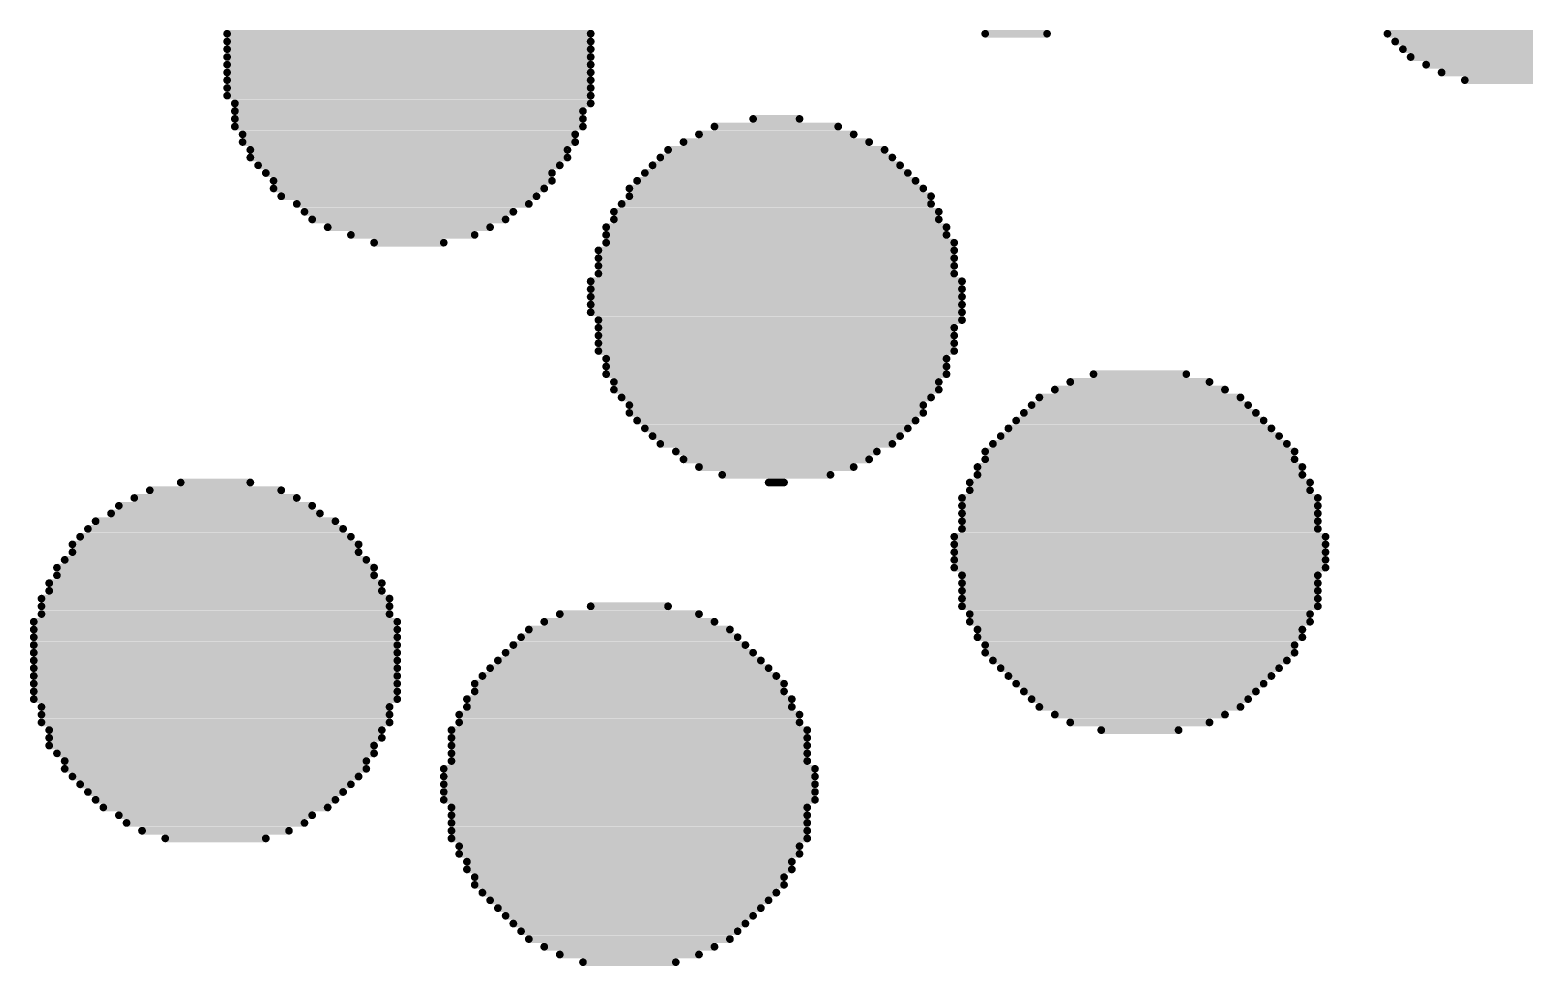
# Model space of a CAD drawing. Header units: millimetres. Extents: x 45 to 209, y 90 to 189.
# Drawn here: x 134.499 to 135.725, y 97.464 to 98.232 of the extents above; entities that cross this region are included whole.
import ezdxf

# ---------------------------------------------------------------- set-up
doc = ezdxf.new("R2010")
doc.units = ezdxf.units.MM
doc.layers.add('TopOverlay', color=2, linetype='Continuous')

# ---------------------------------------------------------------- blocks, each defined once
blk = doc.blocks.new('5394DE47_A0E8_4329_8464_7791B7C19310_63')
at = {"layer": 'TopOverlay', "const_width": 0.00635}
for points in [[(0.9413, 4.0738), (1.2398, 4.0738)], [(1.5636, 4.0738), (1.6144, 4.0738)], [(1.8938, 4.0738), (2.1034, 4.0738)], [(0.9413, 4.0674), (1.2398, 4.0674)], [(0.9413, 4.0611), (1.2398, 4.0611)], [(1.9002, 4.0674), (2.097, 4.0674)], [(1.9065, 4.0611), (2.0907, 4.0611)], [(0.9413, 4.0547), (1.2398, 4.0547)], [(0.9413, 4.0484), (1.2398, 4.0484)], [(1.9129, 4.0547), (2.078, 4.0547)], [(1.9256, 4.0484), (2.0716, 4.0484)], [(0.9413, 4.042), (1.2398, 4.042)], [(0.9413, 4.0357), (1.2398, 4.0357)], [(1.9383, 4.042), (2.0589, 4.042)], [(1.9573, 4.0357), (2.0399, 4.0357)], [(0.9413, 4.0293), (1.2398, 4.0293)], [(0.9413, 4.023), (1.2398, 4.023)], [(0.9477, 4.0166), (1.2398, 4.0166)], [(0.9477, 4.0103), (1.2334, 4.0103)], [(0.9477, 4.0039), (1.2334, 4.0039)], [(0.9477, 3.9976), (1.2334, 3.9976)], [(1.3414, 3.9976), (1.443, 3.9976)], [(1.3731, 4.0039), (1.4112, 4.0039)], [(0.954, 3.9912), (1.2271, 3.9912)], [(0.954, 3.9849), (1.2271, 3.9849)], [(1.316, 3.9849), (1.4684, 3.9849)], [(1.3287, 3.9912), (1.4557, 3.9912)], [(0.9604, 3.9785), (1.2207, 3.9785)], [(0.9604, 3.9722), (1.2207, 3.9722)], [(1.2969, 3.9722), (1.4874, 3.9722)], [(1.3033, 3.9785), (1.4811, 3.9785)], [(0.9667, 3.9658), (1.2144, 3.9658)], [(0.9731, 3.9595), (1.208, 3.9595)], [(1.2842, 3.9595), (1.5001, 3.9595)], [(1.2906, 3.9658), (1.4938, 3.9658)], [(0.9794, 3.9531), (1.208, 3.9531)], [(0.9794, 3.9468), (1.2017, 3.9468)], [(1.2715, 3.9468), (1.5128, 3.9468)], [(1.2779, 3.9531), (1.5065, 3.9531)], [(0.9858, 3.9404), (1.1953, 3.9404)], [(1.2715, 3.9404), (1.5192, 3.9404)], [(0.9985, 3.9341), (1.189, 3.9341)], [(1.0048, 3.9277), (1.1763, 3.9277)], [(1.2588, 3.9277), (1.5255, 3.9277)], [(1.2652, 3.9341), (1.5192, 3.9341)], [(1.0112, 3.9214), (1.1699, 3.9214)], [(1.0239, 3.915), (1.1572, 3.915)], [(1.2525, 3.915), (1.5319, 3.915)], [(1.2588, 3.9214), (1.5255, 3.9214)], [(1.0429, 3.9087), (1.1445, 3.9087)], [(1.062, 3.9023), (1.1191, 3.9023)], [(1.2525, 3.9087), (1.5319, 3.9087)], [(1.2525, 3.9023), (1.5382, 3.9023)], [(1.2461, 3.896), (1.5382, 3.896)], [(1.2461, 3.8896), (1.5382, 3.8896)], [(1.2461, 3.8833), (1.5382, 3.8833)], [(1.2461, 3.8769), (1.5382, 3.8769)], [(1.2398, 3.8706), (1.5446, 3.8706)], [(1.2398, 3.8642), (1.5446, 3.8642)], [(1.2398, 3.8579), (1.5446, 3.8579)], [(1.2398, 3.8515), (1.5446, 3.8515)], [(1.2398, 3.8452), (1.5446, 3.8452)], [(1.2461, 3.8388), (1.5446, 3.8388)], [(1.2461, 3.8325), (1.5382, 3.8325)], [(1.2461, 3.8261), (1.5382, 3.8261)], [(1.2461, 3.8198), (1.5382, 3.8198)], [(1.2461, 3.8134), (1.5382, 3.8134)], [(1.2525, 3.8071), (1.5319, 3.8071)], [(1.2525, 3.8007), (1.5319, 3.8007)], [(1.2525, 3.7944), (1.5319, 3.7944)], [(1.2588, 3.788), (1.5255, 3.788)], [(1.6335, 3.788), (1.7478, 3.788)], [(1.6525, 3.7944), (1.7287, 3.7944)], [(1.2588, 3.7817), (1.5255, 3.7817)], [(1.2652, 3.7753), (1.5192, 3.7753)], [(1.6081, 3.7753), (1.7732, 3.7753)], [(1.6208, 3.7817), (1.7605, 3.7817)], [(1.2715, 3.769), (1.5128, 3.769)], [(1.2715, 3.7626), (1.5128, 3.7626)], [(1.5954, 3.7626), (1.7859, 3.7626)], [(1.6017, 3.769), (1.7795, 3.769)], [(1.2779, 3.7563), (1.5065, 3.7563)], [(1.589, 3.7563), (1.7922, 3.7563)], [(1.2842, 3.7499), (1.5001, 3.7499)], [(1.2906, 3.7436), (1.4938, 3.7436)], [(1.5763, 3.7436), (1.8049, 3.7436)], [(1.5827, 3.7499), (1.7986, 3.7499)], [(1.2969, 3.7372), (1.4874, 3.7372)], [(1.3096, 3.7309), (1.4747, 3.7309)], [(1.5636, 3.7309), (1.8176, 3.7309)], [(1.57, 3.7372), (1.8113, 3.7372)], [(1.316, 3.7245), (1.4684, 3.7245)], [(1.3287, 3.7182), (1.4557, 3.7182)], [(1.5573, 3.7182), (1.824, 3.7182)], [(1.5636, 3.7245), (1.8176, 3.7245)], [(0.9032, 3.7055), (0.9604, 3.7055)], [(1.3477, 3.7118), (1.4366, 3.7118)], [(1.3858, 3.7055), (1.3985, 3.7055)], [(1.5509, 3.7055), (1.8303, 3.7055)], [(1.5573, 3.7118), (1.824, 3.7118)], [(0.8651, 3.6928), (0.9985, 3.6928)], [(0.8778, 3.6991), (0.9858, 3.6991)], [(1.5446, 3.6928), (1.8367, 3.6928)], [(1.5509, 3.6991), (1.8303, 3.6991)], [(0.8461, 3.6801), (1.0175, 3.6801)], [(0.8524, 3.6864), (1.0112, 3.6864)], [(1.5446, 3.6864), (1.8367, 3.6864)], [(1.5446, 3.6801), (1.8367, 3.6801)], [(0.827, 3.6674), (1.0366, 3.6674)], [(0.8334, 3.6737), (1.0302, 3.6737)], [(1.5446, 3.6737), (1.8367, 3.6737)], [(1.5446, 3.6674), (1.8367, 3.6674)], [(0.8143, 3.6547), (1.0493, 3.6547)], [(0.8207, 3.661), (1.0429, 3.661)], [(1.5382, 3.661), (1.843, 3.661)], [(1.5382, 3.6547), (1.843, 3.6547)], [(0.808, 3.642), (1.0556, 3.642)], [(0.8143, 3.6483), (1.0493, 3.6483)], [(1.5382, 3.6483), (1.843, 3.6483)], [(1.5382, 3.642), (1.843, 3.642)], [(0.8016, 3.6356), (1.062, 3.6356)], [(0.8016, 3.6293), (1.062, 3.6293)], [(1.5382, 3.6356), (1.843, 3.6356)], [(1.5446, 3.6293), (1.8367, 3.6293)], [(0.7953, 3.6229), (1.0683, 3.6229)], [(0.7953, 3.6166), (1.0683, 3.6166)], [(1.5446, 3.6229), (1.8367, 3.6229)], [(1.5446, 3.6166), (1.8367, 3.6166)], [(0.7889, 3.6102), (1.0747, 3.6102)], [(0.7889, 3.6039), (1.0747, 3.6039)], [(1.2398, 3.6039), (1.3033, 3.6039)], [(1.5446, 3.6102), (1.8367, 3.6102)], [(1.5446, 3.6039), (1.8367, 3.6039)], [(0.7826, 3.5912), (1.081, 3.5912)], [(0.7889, 3.5975), (1.0747, 3.5975)], [(1.2017, 3.5912), (1.3414, 3.5912)], [(1.2144, 3.5975), (1.3287, 3.5975)], [(1.5509, 3.5975), (1.8303, 3.5975)], [(1.5509, 3.5912), (1.8303, 3.5912)], [(0.7826, 3.5848), (1.081, 3.5848)], [(1.189, 3.5848), (1.3541, 3.5848)], [(1.5573, 3.5848), (1.824, 3.5848)], [(0.7826, 3.5785), (1.081, 3.5785)], [(0.7826, 3.5721), (1.081, 3.5721)], [(1.1763, 3.5721), (1.3668, 3.5721)], [(1.1826, 3.5785), (1.3604, 3.5785)], [(1.5573, 3.5785), (1.824, 3.5785)], [(1.5636, 3.5721), (1.8176, 3.5721)], [(0.7826, 3.5658), (1.081, 3.5658)], [(0.7826, 3.5594), (1.081, 3.5594)], [(1.1636, 3.5594), (1.3795, 3.5594)], [(1.1699, 3.5658), (1.3731, 3.5658)], [(1.5636, 3.5658), (1.8176, 3.5658)], [(1.57, 3.5594), (1.8113, 3.5594)], [(0.7826, 3.5531), (1.081, 3.5531)], [(0.7826, 3.5467), (1.081, 3.5467)], [(1.1509, 3.5467), (1.3922, 3.5467)], [(1.1572, 3.5531), (1.3858, 3.5531)], [(1.5763, 3.5531), (1.8049, 3.5531)], [(1.5827, 3.5467), (1.7986, 3.5467)], [(0.7826, 3.5404), (1.081, 3.5404)], [(0.7826, 3.534), (1.081, 3.534)], [(1.1445, 3.5404), (1.3985, 3.5404)], [(1.1445, 3.534), (1.3985, 3.534)], [(1.589, 3.5404), (1.7922, 3.5404)], [(1.5954, 3.534), (1.7859, 3.534)], [(0.7826, 3.5277), (1.081, 3.5277)], [(0.7889, 3.5213), (1.0747, 3.5213)], [(1.1382, 3.5277), (1.4049, 3.5277)], [(1.1382, 3.5213), (1.4049, 3.5213)], [(1.6017, 3.5277), (1.7795, 3.5277)], [(1.6081, 3.5213), (1.7732, 3.5213)], [(0.7889, 3.515), (1.0747, 3.515)], [(0.7889, 3.5086), (1.0747, 3.5086)], [(1.1318, 3.515), (1.4112, 3.515)], [(1.1318, 3.5086), (1.4112, 3.5086)], [(1.6208, 3.515), (1.7605, 3.515)], [(1.6335, 3.5086), (1.7478, 3.5086)], [(0.7953, 3.5023), (1.0683, 3.5023)], [(0.7953, 3.4959), (1.0683, 3.4959)], [(1.1255, 3.5023), (1.4176, 3.5023)], [(1.1255, 3.4959), (1.4176, 3.4959)], [(1.6589, 3.5023), (1.7224, 3.5023)], [(0.7953, 3.4896), (1.062, 3.4896)], [(0.8016, 3.4832), (1.062, 3.4832)], [(1.1255, 3.4896), (1.4176, 3.4896)], [(1.1255, 3.4832), (1.4176, 3.4832)], [(0.808, 3.4769), (1.0556, 3.4769)], [(0.808, 3.4705), (1.0556, 3.4705)], [(1.1191, 3.4705), (1.4239, 3.4705)], [(1.1255, 3.4769), (1.4176, 3.4769)], [(0.8143, 3.4642), (1.0493, 3.4642)], [(0.8207, 3.4578), (1.0429, 3.4578)], [(1.1191, 3.4642), (1.4239, 3.4642)], [(1.1191, 3.4578), (1.4239, 3.4578)], [(0.827, 3.4515), (1.0366, 3.4515)], [(0.8334, 3.4451), (1.0302, 3.4451)], [(1.1191, 3.4515), (1.4239, 3.4515)], [(1.1191, 3.4451), (1.4239, 3.4451)], [(0.8397, 3.4388), (1.0239, 3.4388)], [(0.8524, 3.4324), (1.0112, 3.4324)], [(1.1255, 3.4388), (1.4176, 3.4388)], [(1.1255, 3.4324), (1.4176, 3.4324)], [(0.8588, 3.4261), (1.0048, 3.4261)], [(0.8715, 3.4197), (0.9921, 3.4197)], [(1.1255, 3.4261), (1.4176, 3.4261)], [(1.1255, 3.4197), (1.4176, 3.4197)], [(0.8905, 3.4134), (0.9731, 3.4134)], [(1.1255, 3.4134), (1.4176, 3.4134)], [(1.1318, 3.407), (1.4112, 3.407)], [(1.1318, 3.4007), (1.4112, 3.4007)], [(1.1382, 3.3943), (1.4049, 3.3943)], [(1.1382, 3.388), (1.4049, 3.388)], [(1.1445, 3.3816), (1.3985, 3.3816)], [(1.1445, 3.3753), (1.3985, 3.3753)], [(1.1509, 3.3689), (1.3922, 3.3689)], [(1.1572, 3.3626), (1.3858, 3.3626)], [(1.1636, 3.3562), (1.3795, 3.3562)], [(1.1699, 3.3499), (1.3731, 3.3499)], [(1.1763, 3.3435), (1.3668, 3.3435)], [(1.1826, 3.3372), (1.3604, 3.3372)], [(1.189, 3.3308), (1.3541, 3.3308)], [(1.2017, 3.3245), (1.3414, 3.3245)], [(1.2144, 3.3181), (1.3287, 3.3181)], [(1.2334, 3.3118), (1.3096, 3.3118)]]:
    blk.add_lwpolyline(points, dxfattribs=at)
at = {"layer": 'TopOverlay', "const_width": 0.00317}
for points in [[(0.9398, 4.0738, 1), (0.9429, 4.0738, 1)], [(1.2382, 4.0738, 1), (1.2414, 4.0738, 1)], [(1.5621, 4.0738, 1), (1.5652, 4.0738, 1)], [(1.6129, 4.0738, 1), (1.616, 4.0738, 1)], [(1.8923, 4.0738, 1), (1.8954, 4.0738, 1)], [(0.9398, 4.0674, 1), (0.9429, 4.0674, 1)], [(0.9398, 4.0611, 1), (0.9429, 4.0611, 1)], [(1.2382, 4.0674, 1), (1.2414, 4.0674, 1)], [(1.2382, 4.0611, 1), (1.2414, 4.0611, 1)], [(1.8986, 4.0674, 1), (1.9018, 4.0674, 1)], [(1.905, 4.0611, 1), (1.9081, 4.0611, 1)], [(0.9398, 4.0547, 1), (0.9429, 4.0547, 1)], [(0.9398, 4.0484, 1), (0.9429, 4.0484, 1)], [(1.2382, 4.0547, 1), (1.2414, 4.0547, 1)], [(1.2382, 4.0484, 1), (1.2414, 4.0484, 1)], [(1.9113, 4.0547, 1), (1.9145, 4.0547, 1)], [(1.924, 4.0484, 1), (1.9272, 4.0484, 1)], [(0.9398, 4.042, 1), (0.9429, 4.042, 1)], [(0.9398, 4.0357, 1), (0.9429, 4.0357, 1)], [(1.2382, 4.042, 1), (1.2414, 4.042, 1)], [(1.2382, 4.0357, 1), (1.2414, 4.0357, 1)], [(1.9367, 4.042, 1), (1.9399, 4.042, 1)], [(1.9558, 4.0357, 1), (1.9589, 4.0357, 1)], [(0.9398, 4.0293, 1), (0.9429, 4.0293, 1)], [(0.9398, 4.023, 1), (0.9429, 4.023, 1)], [(1.2382, 4.0293, 1), (1.2414, 4.0293, 1)], [(1.2382, 4.023, 1), (1.2414, 4.023, 1)], [(0.9461, 4.0166, 1), (0.9493, 4.0166, 1)], [(0.9461, 4.0103, 1), (0.9493, 4.0103, 1)], [(1.2319, 4.0103, 1), (1.235, 4.0103, 1)], [(1.2382, 4.0166, 1), (1.2414, 4.0166, 1)], [(0.9461, 4.0039, 1), (0.9493, 4.0039, 1)], [(0.9461, 3.9976, 1), (0.9493, 3.9976, 1)], [(1.2319, 4.0039, 1), (1.235, 4.0039, 1)], [(1.2319, 3.9976, 1), (1.235, 3.9976, 1)], [(1.3398, 3.9976, 1), (1.343, 3.9976, 1)], [(1.3716, 4.0039, 1), (1.3747, 4.0039, 1)], [(1.4097, 4.0039, 1), (1.4128, 4.0039, 1)], [(1.4414, 3.9976, 1), (1.4446, 3.9976, 1)], [(0.9525, 3.9912, 1), (0.9556, 3.9912, 1)], [(0.9525, 3.9849, 1), (0.9556, 3.9849, 1)], [(1.2255, 3.9912, 1), (1.2287, 3.9912, 1)], [(1.2255, 3.9849, 1), (1.2287, 3.9849, 1)], [(1.3144, 3.9849, 1), (1.3176, 3.9849, 1)], [(1.3271, 3.9912, 1), (1.3303, 3.9912, 1)], [(1.4541, 3.9912, 1), (1.4573, 3.9912, 1)], [(1.4668, 3.9849, 1), (1.47, 3.9849, 1)], [(0.9588, 3.9785, 1), (0.962, 3.9785, 1)], [(0.9588, 3.9722, 1), (0.962, 3.9722, 1)], [(1.2192, 3.9785, 1), (1.2223, 3.9785, 1)], [(1.2192, 3.9722, 1), (1.2223, 3.9722, 1)], [(1.2954, 3.9722, 1), (1.2985, 3.9722, 1)], [(1.3017, 3.9785, 1), (1.3049, 3.9785, 1)], [(1.4795, 3.9785, 1), (1.4827, 3.9785, 1)], [(1.4859, 3.9722, 1), (1.489, 3.9722, 1)], [(0.9652, 3.9658, 1), (0.9683, 3.9658, 1)], [(0.9715, 3.9595, 1), (0.9747, 3.9595, 1)], [(1.2065, 3.9595, 1), (1.2096, 3.9595, 1)], [(1.2128, 3.9658, 1), (1.216, 3.9658, 1)], [(1.2827, 3.9595, 1), (1.2858, 3.9595, 1)], [(1.289, 3.9658, 1), (1.2922, 3.9658, 1)], [(1.4922, 3.9658, 1), (1.4954, 3.9658, 1)], [(1.4986, 3.9595, 1), (1.5017, 3.9595, 1)], [(0.9779, 3.9531, 1), (0.981, 3.9531, 1)], [(0.9779, 3.9468, 1), (0.981, 3.9468, 1)], [(1.2001, 3.9468, 1), (1.2033, 3.9468, 1)], [(1.2065, 3.9531, 1), (1.2096, 3.9531, 1)], [(1.27, 3.9468, 1), (1.2731, 3.9468, 1)], [(1.2763, 3.9531, 1), (1.2795, 3.9531, 1)], [(1.5049, 3.9531, 1), (1.5081, 3.9531, 1)], [(1.5113, 3.9468, 1), (1.5144, 3.9468, 1)], [(0.9842, 3.9404, 1), (0.9874, 3.9404, 1)], [(1.1938, 3.9404, 1), (1.1969, 3.9404, 1)], [(1.27, 3.9404, 1), (1.2731, 3.9404, 1)], [(1.5176, 3.9404, 1), (1.5208, 3.9404, 1)], [(0.9969, 3.9341, 1), (1.0001, 3.9341, 1)], [(1.0033, 3.9277, 1), (1.0064, 3.9277, 1)], [(1.1747, 3.9277, 1), (1.1779, 3.9277, 1)], [(1.1874, 3.9341, 1), (1.1906, 3.9341, 1)], [(1.2573, 3.9277, 1), (1.2604, 3.9277, 1)], [(1.2636, 3.9341, 1), (1.2668, 3.9341, 1)], [(1.5176, 3.9341, 1), (1.5208, 3.9341, 1)], [(1.524, 3.9277, 1), (1.5271, 3.9277, 1)], [(1.0096, 3.9214, 1), (1.0128, 3.9214, 1)], [(1.0223, 3.915, 1), (1.0255, 3.915, 1)], [(1.1557, 3.915, 1), (1.1588, 3.915, 1)], [(1.1684, 3.9214, 1), (1.1715, 3.9214, 1)], [(1.2509, 3.915, 1), (1.2541, 3.915, 1)], [(1.2573, 3.9214, 1), (1.2604, 3.9214, 1)], [(1.524, 3.9214, 1), (1.5271, 3.9214, 1)], [(1.5303, 3.915, 1), (1.5335, 3.915, 1)], [(1.0414, 3.9087, 1), (1.0445, 3.9087, 1)], [(1.0604, 3.9023, 1), (1.0636, 3.9023, 1)], [(1.1176, 3.9023, 1), (1.1207, 3.9023, 1)], [(1.143, 3.9087, 1), (1.1461, 3.9087, 1)], [(1.2509, 3.9087, 1), (1.2541, 3.9087, 1)], [(1.2509, 3.9023, 1), (1.2541, 3.9023, 1)], [(1.5303, 3.9087, 1), (1.5335, 3.9087, 1)], [(1.5367, 3.9023, 1), (1.5398, 3.9023, 1)], [(1.2446, 3.896, 1), (1.2477, 3.896, 1)], [(1.2446, 3.8896, 1), (1.2477, 3.8896, 1)], [(1.5367, 3.896, 1), (1.5398, 3.896, 1)], [(1.5367, 3.8896, 1), (1.5398, 3.8896, 1)], [(1.2446, 3.8833, 1), (1.2477, 3.8833, 1)], [(1.2446, 3.8769, 1), (1.2477, 3.8769, 1)], [(1.5367, 3.8833, 1), (1.5398, 3.8833, 1)], [(1.5367, 3.8769, 1), (1.5398, 3.8769, 1)], [(1.2382, 3.8706, 1), (1.2414, 3.8706, 1)], [(1.2382, 3.8642, 1), (1.2414, 3.8642, 1)], [(1.543, 3.8706, 1), (1.5462, 3.8706, 1)], [(1.543, 3.8642, 1), (1.5462, 3.8642, 1)], [(1.2382, 3.8579, 1), (1.2414, 3.8579, 1)], [(1.2382, 3.8515, 1), (1.2414, 3.8515, 1)], [(1.543, 3.8579, 1), (1.5462, 3.8579, 1)], [(1.543, 3.8515, 1), (1.5462, 3.8515, 1)], [(1.2382, 3.8452, 1), (1.2414, 3.8452, 1)], [(1.2446, 3.8388, 1), (1.2477, 3.8388, 1)], [(1.543, 3.8452, 1), (1.5462, 3.8452, 1)], [(1.543, 3.8388, 1), (1.5462, 3.8388, 1)], [(1.2446, 3.8325, 1), (1.2477, 3.8325, 1)], [(1.2446, 3.8261, 1), (1.2477, 3.8261, 1)], [(1.5367, 3.8325, 1), (1.5398, 3.8325, 1)], [(1.5367, 3.8261, 1), (1.5398, 3.8261, 1)], [(1.2446, 3.8198, 1), (1.2477, 3.8198, 1)], [(1.2446, 3.8134, 1), (1.2477, 3.8134, 1)], [(1.5367, 3.8198, 1), (1.5398, 3.8198, 1)], [(1.5367, 3.8134, 1), (1.5398, 3.8134, 1)], [(1.2509, 3.8071, 1), (1.2541, 3.8071, 1)], [(1.2509, 3.8007, 1), (1.2541, 3.8007, 1)], [(1.5303, 3.8071, 1), (1.5335, 3.8071, 1)], [(1.5303, 3.8007, 1), (1.5335, 3.8007, 1)], [(1.2509, 3.7944, 1), (1.2541, 3.7944, 1)], [(1.2573, 3.788, 1), (1.2604, 3.788, 1)], [(1.524, 3.788, 1), (1.5271, 3.788, 1)], [(1.5303, 3.7944, 1), (1.5335, 3.7944, 1)], [(1.6319, 3.788, 1), (1.6351, 3.788, 1)], [(1.651, 3.7944, 1), (1.6541, 3.7944, 1)], [(1.7272, 3.7944, 1), (1.7303, 3.7944, 1)], [(1.7462, 3.788, 1), (1.7494, 3.788, 1)], [(1.2573, 3.7817, 1), (1.2604, 3.7817, 1)], [(1.2636, 3.7753, 1), (1.2668, 3.7753, 1)], [(1.5176, 3.7753, 1), (1.5208, 3.7753, 1)], [(1.524, 3.7817, 1), (1.5271, 3.7817, 1)], [(1.6065, 3.7753, 1), (1.6097, 3.7753, 1)], [(1.6192, 3.7817, 1), (1.6224, 3.7817, 1)], [(1.7589, 3.7817, 1), (1.7621, 3.7817, 1)], [(1.7716, 3.7753, 1), (1.7748, 3.7753, 1)], [(1.27, 3.769, 1), (1.2731, 3.769, 1)], [(1.27, 3.7626, 1), (1.2731, 3.7626, 1)], [(1.5113, 3.769, 1), (1.5144, 3.769, 1)], [(1.5113, 3.7626, 1), (1.5144, 3.7626, 1)], [(1.5938, 3.7626, 1), (1.597, 3.7626, 1)], [(1.6002, 3.769, 1), (1.6033, 3.769, 1)], [(1.778, 3.769, 1), (1.7811, 3.769, 1)], [(1.7843, 3.7626, 1), (1.7875, 3.7626, 1)], [(1.2763, 3.7563, 1), (1.2795, 3.7563, 1)], [(1.5049, 3.7563, 1), (1.5081, 3.7563, 1)], [(1.5875, 3.7563, 1), (1.5906, 3.7563, 1)], [(1.7907, 3.7563, 1), (1.7938, 3.7563, 1)], [(1.2827, 3.7499, 1), (1.2858, 3.7499, 1)], [(1.289, 3.7436, 1), (1.2922, 3.7436, 1)], [(1.4922, 3.7436, 1), (1.4954, 3.7436, 1)], [(1.4986, 3.7499, 1), (1.5017, 3.7499, 1)], [(1.5748, 3.7436, 1), (1.5779, 3.7436, 1)], [(1.5811, 3.7499, 1), (1.5843, 3.7499, 1)], [(1.797, 3.7499, 1), (1.8002, 3.7499, 1)], [(1.8034, 3.7436, 1), (1.8065, 3.7436, 1)], [(1.2954, 3.7372, 1), (1.2985, 3.7372, 1)], [(1.3081, 3.7309, 1), (1.3112, 3.7309, 1)], [(1.4732, 3.7309, 1), (1.4763, 3.7309, 1)], [(1.4859, 3.7372, 1), (1.489, 3.7372, 1)], [(1.5621, 3.7309, 1), (1.5652, 3.7309, 1)], [(1.5684, 3.7372, 1), (1.5716, 3.7372, 1)], [(1.8097, 3.7372, 1), (1.8129, 3.7372, 1)], [(1.8161, 3.7309, 1), (1.8192, 3.7309, 1)], [(1.3144, 3.7245, 1), (1.3176, 3.7245, 1)], [(1.3271, 3.7182, 1), (1.3303, 3.7182, 1)], [(1.4541, 3.7182, 1), (1.4573, 3.7182, 1)], [(1.4668, 3.7245, 1), (1.47, 3.7245, 1)], [(1.5557, 3.7182, 1), (1.5589, 3.7182, 1)], [(1.5621, 3.7245, 1), (1.5652, 3.7245, 1)], [(1.8161, 3.7245, 1), (1.8192, 3.7245, 1)], [(1.8224, 3.7182, 1), (1.8256, 3.7182, 1)], [(0.9017, 3.7055, 1), (0.9048, 3.7055, 1)], [(0.9588, 3.7055, 1), (0.962, 3.7055, 1)], [(1.3462, 3.7118, 1), (1.3493, 3.7118, 1)], [(1.3843, 3.7055, 1), (1.3874, 3.7055, 1)], [(1.397, 3.7055, 1), (1.4001, 3.7055, 1)], [(1.4351, 3.7118, 1), (1.4382, 3.7118, 1)], [(1.5494, 3.7055, 1), (1.5525, 3.7055, 1)], [(1.5557, 3.7118, 1), (1.5589, 3.7118, 1)], [(1.8224, 3.7118, 1), (1.8256, 3.7118, 1)], [(1.8288, 3.7055, 1), (1.8319, 3.7055, 1)], [(0.8636, 3.6928, 1), (0.8667, 3.6928, 1)], [(0.8763, 3.6991, 1), (0.8794, 3.6991, 1)], [(0.9842, 3.6991, 1), (0.9874, 3.6991, 1)], [(0.9969, 3.6928, 1), (1.0001, 3.6928, 1)], [(1.543, 3.6928, 1), (1.5462, 3.6928, 1)], [(1.5494, 3.6991, 1), (1.5525, 3.6991, 1)], [(1.8288, 3.6991, 1), (1.8319, 3.6991, 1)], [(1.8351, 3.6928, 1), (1.8383, 3.6928, 1)], [(0.8445, 3.6801, 1), (0.8477, 3.6801, 1)], [(0.8509, 3.6864, 1), (0.854, 3.6864, 1)], [(1.0096, 3.6864, 1), (1.0128, 3.6864, 1)], [(1.016, 3.6801, 1), (1.0191, 3.6801, 1)], [(1.543, 3.6864, 1), (1.5462, 3.6864, 1)], [(1.543, 3.6801, 1), (1.5462, 3.6801, 1)], [(1.8351, 3.6864, 1), (1.8383, 3.6864, 1)], [(1.8351, 3.6801, 1), (1.8383, 3.6801, 1)], [(0.8255, 3.6674, 1), (0.8286, 3.6674, 1)], [(0.8318, 3.6737, 1), (0.835, 3.6737, 1)], [(1.0287, 3.6737, 1), (1.0318, 3.6737, 1)], [(1.035, 3.6674, 1), (1.0382, 3.6674, 1)], [(1.543, 3.6737, 1), (1.5462, 3.6737, 1)], [(1.543, 3.6674, 1), (1.5462, 3.6674, 1)], [(1.8351, 3.6737, 1), (1.8383, 3.6737, 1)], [(1.8351, 3.6674, 1), (1.8383, 3.6674, 1)], [(0.8128, 3.6547, 1), (0.8159, 3.6547, 1)], [(0.8191, 3.661, 1), (0.8223, 3.661, 1)], [(1.0414, 3.661, 1), (1.0445, 3.661, 1)], [(1.0477, 3.6547, 1), (1.0509, 3.6547, 1)], [(1.5367, 3.661, 1), (1.5398, 3.661, 1)], [(1.5367, 3.6547, 1), (1.5398, 3.6547, 1)], [(1.8415, 3.661, 1), (1.8446, 3.661, 1)], [(1.8415, 3.6547, 1), (1.8446, 3.6547, 1)], [(0.8064, 3.642, 1), (0.8096, 3.642, 1)], [(0.8128, 3.6483, 1), (0.8159, 3.6483, 1)], [(1.0477, 3.6483, 1), (1.0509, 3.6483, 1)], [(1.0541, 3.642, 1), (1.0572, 3.642, 1)], [(1.5367, 3.6483, 1), (1.5398, 3.6483, 1)], [(1.5367, 3.642, 1), (1.5398, 3.642, 1)], [(1.8415, 3.6483, 1), (1.8446, 3.6483, 1)], [(1.8415, 3.642, 1), (1.8446, 3.642, 1)], [(0.8001, 3.6356, 1), (0.8032, 3.6356, 1)], [(0.8001, 3.6293, 1), (0.8032, 3.6293, 1)], [(1.0604, 3.6356, 1), (1.0636, 3.6356, 1)], [(1.0604, 3.6293, 1), (1.0636, 3.6293, 1)], [(1.5367, 3.6356, 1), (1.5398, 3.6356, 1)], [(1.543, 3.6293, 1), (1.5462, 3.6293, 1)], [(1.8351, 3.6293, 1), (1.8383, 3.6293, 1)], [(1.8415, 3.6356, 1), (1.8446, 3.6356, 1)], [(0.7937, 3.6229, 1), (0.7969, 3.6229, 1)], [(0.7937, 3.6166, 1), (0.7969, 3.6166, 1)], [(1.0668, 3.6229, 1), (1.0699, 3.6229, 1)], [(1.0668, 3.6166, 1), (1.0699, 3.6166, 1)], [(1.543, 3.6229, 1), (1.5462, 3.6229, 1)], [(1.543, 3.6166, 1), (1.5462, 3.6166, 1)], [(1.8351, 3.6229, 1), (1.8383, 3.6229, 1)], [(1.8351, 3.6166, 1), (1.8383, 3.6166, 1)], [(0.7874, 3.6102, 1), (0.7905, 3.6102, 1)], [(0.7874, 3.6039, 1), (0.7905, 3.6039, 1)], [(1.0731, 3.6102, 1), (1.0763, 3.6102, 1)], [(1.0731, 3.6039, 1), (1.0763, 3.6039, 1)], [(1.2382, 3.6039, 1), (1.2414, 3.6039, 1)], [(1.3017, 3.6039, 1), (1.3049, 3.6039, 1)], [(1.543, 3.6102, 1), (1.5462, 3.6102, 1)], [(1.543, 3.6039, 1), (1.5462, 3.6039, 1)], [(1.8351, 3.6102, 1), (1.8383, 3.6102, 1)], [(1.8351, 3.6039, 1), (1.8383, 3.6039, 1)], [(0.781, 3.5912, 1), (0.7842, 3.5912, 1)], [(0.7874, 3.5975, 1), (0.7905, 3.5975, 1)], [(1.0731, 3.5975, 1), (1.0763, 3.5975, 1)], [(1.0795, 3.5912, 1), (1.0826, 3.5912, 1)], [(1.2001, 3.5912, 1), (1.2033, 3.5912, 1)], [(1.2128, 3.5975, 1), (1.216, 3.5975, 1)], [(1.3271, 3.5975, 1), (1.3303, 3.5975, 1)], [(1.3398, 3.5912, 1), (1.343, 3.5912, 1)], [(1.5494, 3.5975, 1), (1.5525, 3.5975, 1)], [(1.5494, 3.5912, 1), (1.5525, 3.5912, 1)], [(1.8288, 3.5975, 1), (1.8319, 3.5975, 1)], [(1.8288, 3.5912, 1), (1.8319, 3.5912, 1)], [(0.781, 3.5848, 1), (0.7842, 3.5848, 1)], [(1.0795, 3.5848, 1), (1.0826, 3.5848, 1)], [(1.1874, 3.5848, 1), (1.1906, 3.5848, 1)], [(1.3525, 3.5848, 1), (1.3557, 3.5848, 1)], [(1.5557, 3.5848, 1), (1.5589, 3.5848, 1)], [(1.8224, 3.5848, 1), (1.8256, 3.5848, 1)], [(0.781, 3.5785, 1), (0.7842, 3.5785, 1)], [(0.781, 3.5721, 1), (0.7842, 3.5721, 1)], [(1.0795, 3.5785, 1), (1.0826, 3.5785, 1)], [(1.0795, 3.5721, 1), (1.0826, 3.5721, 1)], [(1.1747, 3.5721, 1), (1.1779, 3.5721, 1)], [(1.1811, 3.5785, 1), (1.1842, 3.5785, 1)], [(1.3589, 3.5785, 1), (1.362, 3.5785, 1)], [(1.3652, 3.5721, 1), (1.3684, 3.5721, 1)], [(1.5557, 3.5785, 1), (1.5589, 3.5785, 1)], [(1.5621, 3.5721, 1), (1.5652, 3.5721, 1)], [(1.8161, 3.5721, 1), (1.8192, 3.5721, 1)], [(1.8224, 3.5785, 1), (1.8256, 3.5785, 1)], [(0.781, 3.5658, 1), (0.7842, 3.5658, 1)], [(0.781, 3.5594, 1), (0.7842, 3.5594, 1)], [(1.0795, 3.5658, 1), (1.0826, 3.5658, 1)], [(1.0795, 3.5594, 1), (1.0826, 3.5594, 1)], [(1.162, 3.5594, 1), (1.1652, 3.5594, 1)], [(1.1684, 3.5658, 1), (1.1715, 3.5658, 1)], [(1.3716, 3.5658, 1), (1.3747, 3.5658, 1)], [(1.3779, 3.5594, 1), (1.3811, 3.5594, 1)], [(1.5621, 3.5658, 1), (1.5652, 3.5658, 1)], [(1.5684, 3.5594, 1), (1.5716, 3.5594, 1)], [(1.8097, 3.5594, 1), (1.8129, 3.5594, 1)], [(1.8161, 3.5658, 1), (1.8192, 3.5658, 1)], [(0.781, 3.5531, 1), (0.7842, 3.5531, 1)], [(0.781, 3.5467, 1), (0.7842, 3.5467, 1)], [(1.0795, 3.5531, 1), (1.0826, 3.5531, 1)], [(1.0795, 3.5467, 1), (1.0826, 3.5467, 1)], [(1.1493, 3.5467, 1), (1.1525, 3.5467, 1)], [(1.1557, 3.5531, 1), (1.1588, 3.5531, 1)], [(1.3843, 3.5531, 1), (1.3874, 3.5531, 1)], [(1.3906, 3.5467, 1), (1.3938, 3.5467, 1)], [(1.5748, 3.5531, 1), (1.5779, 3.5531, 1)], [(1.5811, 3.5467, 1), (1.5843, 3.5467, 1)], [(1.797, 3.5467, 1), (1.8002, 3.5467, 1)], [(1.8034, 3.5531, 1), (1.8065, 3.5531, 1)], [(0.781, 3.5404, 1), (0.7842, 3.5404, 1)], [(0.781, 3.534, 1), (0.7842, 3.534, 1)], [(1.0795, 3.5404, 1), (1.0826, 3.5404, 1)], [(1.0795, 3.534, 1), (1.0826, 3.534, 1)], [(1.143, 3.5404, 1), (1.1461, 3.5404, 1)], [(1.143, 3.534, 1), (1.1461, 3.534, 1)], [(1.397, 3.5404, 1), (1.4001, 3.5404, 1)], [(1.397, 3.534, 1), (1.4001, 3.534, 1)], [(1.5875, 3.5404, 1), (1.5906, 3.5404, 1)], [(1.5938, 3.534, 1), (1.597, 3.534, 1)], [(1.7843, 3.534, 1), (1.7875, 3.534, 1)], [(1.7907, 3.5404, 1), (1.7938, 3.5404, 1)], [(0.781, 3.5277, 1), (0.7842, 3.5277, 1)], [(0.7874, 3.5213, 1), (0.7905, 3.5213, 1)], [(1.0731, 3.5213, 1), (1.0763, 3.5213, 1)], [(1.0795, 3.5277, 1), (1.0826, 3.5277, 1)], [(1.1366, 3.5277, 1), (1.1398, 3.5277, 1)], [(1.1366, 3.5213, 1), (1.1398, 3.5213, 1)], [(1.4033, 3.5277, 1), (1.4065, 3.5277, 1)], [(1.4033, 3.5213, 1), (1.4065, 3.5213, 1)], [(1.6002, 3.5277, 1), (1.6033, 3.5277, 1)], [(1.6065, 3.5213, 1), (1.6097, 3.5213, 1)], [(1.7716, 3.5213, 1), (1.7748, 3.5213, 1)], [(1.778, 3.5277, 1), (1.7811, 3.5277, 1)], [(0.7874, 3.515, 1), (0.7905, 3.515, 1)], [(0.7874, 3.5086, 1), (0.7905, 3.5086, 1)], [(1.0731, 3.515, 1), (1.0763, 3.515, 1)], [(1.0731, 3.5086, 1), (1.0763, 3.5086, 1)], [(1.1303, 3.515, 1), (1.1334, 3.515, 1)], [(1.1303, 3.5086, 1), (1.1334, 3.5086, 1)], [(1.4097, 3.515, 1), (1.4128, 3.515, 1)], [(1.4097, 3.5086, 1), (1.4128, 3.5086, 1)], [(1.6192, 3.515, 1), (1.6224, 3.515, 1)], [(1.6319, 3.5086, 1), (1.6351, 3.5086, 1)], [(1.7462, 3.5086, 1), (1.7494, 3.5086, 1)], [(1.7589, 3.515, 1), (1.7621, 3.515, 1)], [(0.7937, 3.5023, 1), (0.7969, 3.5023, 1)], [(0.7937, 3.4959, 1), (0.7969, 3.4959, 1)], [(1.0668, 3.5023, 1), (1.0699, 3.5023, 1)], [(1.0668, 3.4959, 1), (1.0699, 3.4959, 1)], [(1.1239, 3.5023, 1), (1.1271, 3.5023, 1)], [(1.1239, 3.4959, 1), (1.1271, 3.4959, 1)], [(1.416, 3.5023, 1), (1.4192, 3.5023, 1)], [(1.416, 3.4959, 1), (1.4192, 3.4959, 1)], [(1.6573, 3.5023, 1), (1.6605, 3.5023, 1)], [(1.7208, 3.5023, 1), (1.724, 3.5023, 1)], [(0.7937, 3.4896, 1), (0.7969, 3.4896, 1)], [(0.8001, 3.4832, 1), (0.8032, 3.4832, 1)], [(1.0604, 3.4896, 1), (1.0636, 3.4896, 1)], [(1.0604, 3.4832, 1), (1.0636, 3.4832, 1)], [(1.1239, 3.4896, 1), (1.1271, 3.4896, 1)], [(1.1239, 3.4832, 1), (1.1271, 3.4832, 1)], [(1.416, 3.4896, 1), (1.4192, 3.4896, 1)], [(1.416, 3.4832, 1), (1.4192, 3.4832, 1)], [(0.8064, 3.4769, 1), (0.8096, 3.4769, 1)], [(0.8064, 3.4705, 1), (0.8096, 3.4705, 1)], [(1.0541, 3.4769, 1), (1.0572, 3.4769, 1)], [(1.0541, 3.4705, 1), (1.0572, 3.4705, 1)], [(1.1176, 3.4705, 1), (1.1207, 3.4705, 1)], [(1.1239, 3.4769, 1), (1.1271, 3.4769, 1)], [(1.416, 3.4769, 1), (1.4192, 3.4769, 1)], [(1.4224, 3.4705, 1), (1.4255, 3.4705, 1)], [(0.8128, 3.4642, 1), (0.8159, 3.4642, 1)], [(0.8191, 3.4578, 1), (0.8223, 3.4578, 1)], [(1.0414, 3.4578, 1), (1.0445, 3.4578, 1)], [(1.0477, 3.4642, 1), (1.0509, 3.4642, 1)], [(1.1176, 3.4642, 1), (1.1207, 3.4642, 1)], [(1.1176, 3.4578, 1), (1.1207, 3.4578, 1)], [(1.4224, 3.4642, 1), (1.4255, 3.4642, 1)], [(1.4224, 3.4578, 1), (1.4255, 3.4578, 1)], [(0.8255, 3.4515, 1), (0.8286, 3.4515, 1)], [(0.8318, 3.4451, 1), (0.835, 3.4451, 1)], [(1.0287, 3.4451, 1), (1.0318, 3.4451, 1)], [(1.035, 3.4515, 1), (1.0382, 3.4515, 1)], [(1.1176, 3.4515, 1), (1.1207, 3.4515, 1)], [(1.1176, 3.4451, 1), (1.1207, 3.4451, 1)], [(1.4224, 3.4515, 1), (1.4255, 3.4515, 1)], [(1.4224, 3.4451, 1), (1.4255, 3.4451, 1)], [(0.8382, 3.4388, 1), (0.8413, 3.4388, 1)], [(0.8509, 3.4324, 1), (0.854, 3.4324, 1)], [(1.0096, 3.4324, 1), (1.0128, 3.4324, 1)], [(1.0223, 3.4388, 1), (1.0255, 3.4388, 1)], [(1.1239, 3.4388, 1), (1.1271, 3.4388, 1)], [(1.1239, 3.4324, 1), (1.1271, 3.4324, 1)], [(1.416, 3.4388, 1), (1.4192, 3.4388, 1)], [(1.416, 3.4324, 1), (1.4192, 3.4324, 1)], [(0.8572, 3.4261, 1), (0.8604, 3.4261, 1)], [(0.8699, 3.4197, 1), (0.8731, 3.4197, 1)], [(0.9906, 3.4197, 1), (0.9937, 3.4197, 1)], [(1.0033, 3.4261, 1), (1.0064, 3.4261, 1)], [(1.1239, 3.4261, 1), (1.1271, 3.4261, 1)], [(1.1239, 3.4197, 1), (1.1271, 3.4197, 1)], [(1.416, 3.4261, 1), (1.4192, 3.4261, 1)], [(1.416, 3.4197, 1), (1.4192, 3.4197, 1)], [(0.889, 3.4134, 1), (0.8921, 3.4134, 1)], [(0.9715, 3.4134, 1), (0.9747, 3.4134, 1)], [(1.1239, 3.4134, 1), (1.1271, 3.4134, 1)], [(1.1303, 3.407, 1), (1.1334, 3.407, 1)], [(1.4097, 3.407, 1), (1.4128, 3.407, 1)], [(1.416, 3.4134, 1), (1.4192, 3.4134, 1)], [(1.1303, 3.4007, 1), (1.1334, 3.4007, 1)], [(1.4097, 3.4007, 1), (1.4128, 3.4007, 1)], [(1.1366, 3.3943, 1), (1.1398, 3.3943, 1)], [(1.1366, 3.388, 1), (1.1398, 3.388, 1)], [(1.4033, 3.3943, 1), (1.4065, 3.3943, 1)], [(1.4033, 3.388, 1), (1.4065, 3.388, 1)], [(1.143, 3.3816, 1), (1.1461, 3.3816, 1)], [(1.143, 3.3753, 1), (1.1461, 3.3753, 1)], [(1.397, 3.3816, 1), (1.4001, 3.3816, 1)], [(1.397, 3.3753, 1), (1.4001, 3.3753, 1)], [(1.1493, 3.3689, 1), (1.1525, 3.3689, 1)], [(1.1557, 3.3626, 1), (1.1588, 3.3626, 1)], [(1.3843, 3.3626, 1), (1.3874, 3.3626, 1)], [(1.3906, 3.3689, 1), (1.3938, 3.3689, 1)], [(1.162, 3.3562, 1), (1.1652, 3.3562, 1)], [(1.1684, 3.3499, 1), (1.1715, 3.3499, 1)], [(1.3716, 3.3499, 1), (1.3747, 3.3499, 1)], [(1.3779, 3.3562, 1), (1.3811, 3.3562, 1)], [(1.1747, 3.3435, 1), (1.1779, 3.3435, 1)], [(1.1811, 3.3372, 1), (1.1842, 3.3372, 1)], [(1.3589, 3.3372, 1), (1.362, 3.3372, 1)], [(1.3652, 3.3435, 1), (1.3684, 3.3435, 1)], [(1.1874, 3.3308, 1), (1.1906, 3.3308, 1)], [(1.2001, 3.3245, 1), (1.2033, 3.3245, 1)], [(1.3398, 3.3245, 1), (1.343, 3.3245, 1)], [(1.3525, 3.3308, 1), (1.3557, 3.3308, 1)], [(1.2128, 3.3181, 1), (1.216, 3.3181, 1)], [(1.2319, 3.3118, 1), (1.235, 3.3118, 1)], [(1.3081, 3.3118, 1), (1.3112, 3.3118, 1)], [(1.3271, 3.3181, 1), (1.3303, 3.3181, 1)]]:
    blk.add_lwpolyline(points, format="xyb", close=True, dxfattribs=at)

msp = doc.modelspace()

# ---------------------------------------------------------------- block references
at = {"rotation": 360}
msp.add_blockref('5394DE47_A0E8_4329_8464_7791B7C19310_63', (133.7194, 94.1552), dxfattribs=at)

doc.saveas('drawing.dxf')
